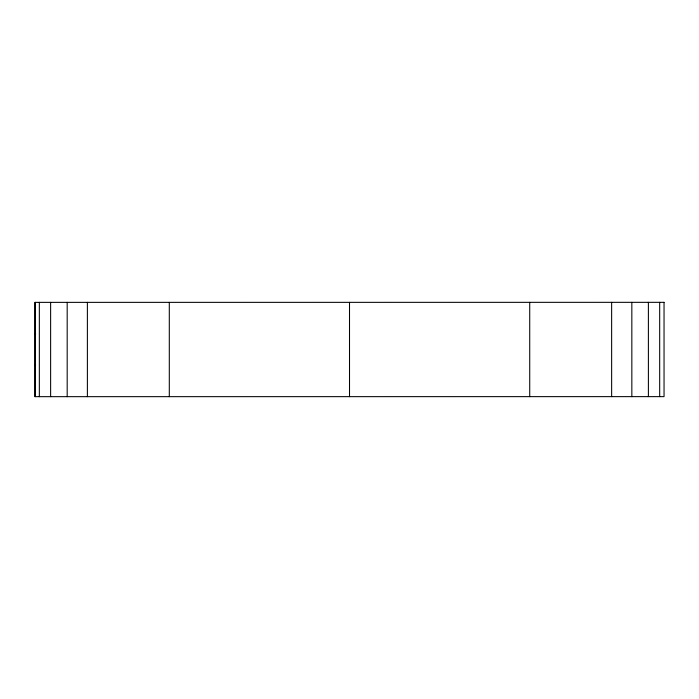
<?xml version="1.0" encoding="UTF-8"?>
<svg xmlns="http://www.w3.org/2000/svg" width="699" height="699" viewBox="0 0 699 699"><rect width="100%" height="100%" fill="white"/><g stroke="black" fill="none" stroke-linecap="round" stroke-linejoin="round"><path stroke-width="1.05" d="M34.95 333.799L35.605 333.799M34.95 365.236L35.605 365.236M659.681 302.335L659.681 396.63M648.392 302.335L648.401 396.63M631.835 302.335L631.844 396.639M611.634 302.335L611.642 396.639M529.72 302.344L529.728 396.639M349.509 302.352L349.517 396.648M169.298 302.361L169.307 396.656M87.384 302.361L87.392 396.665M67.183 302.361L67.191 396.665M50.625 302.37L50.625 396.665M39.345 302.37L39.345 396.665M35.142 302.37L35.125 396.665M664.041 302.335L34.95 302.37L34.959 396.665L664.05 396.63L664.041 302.335"/></g></svg>
